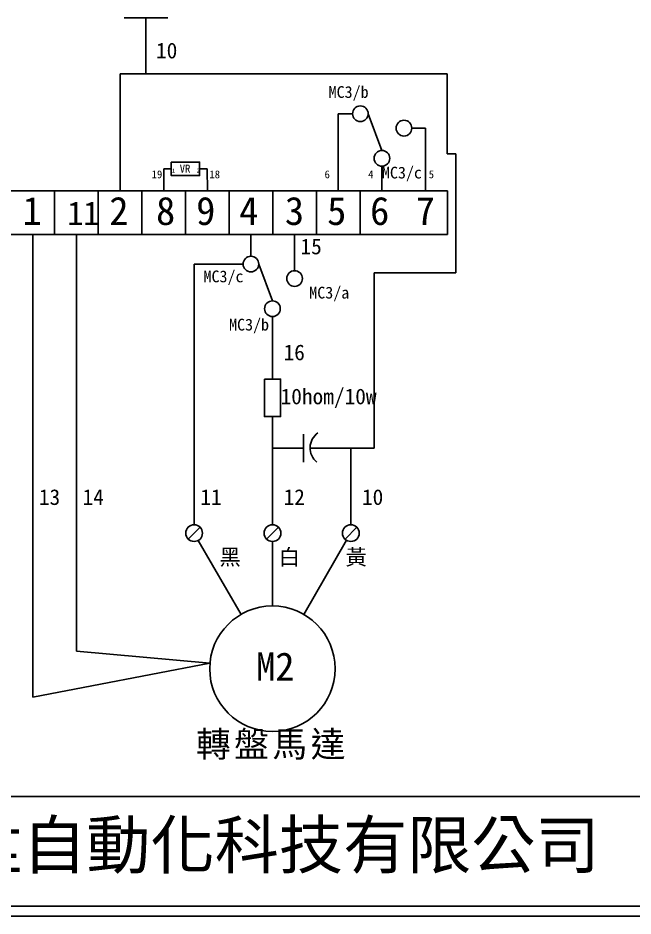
# Model space of a CAD drawing. Extents: x 10 to 297, y 3 to 207.
# Drawn here: x 64.4 to 142.9, y 3 to 117.6 of the extents above; entities that cross this region are included whole.
import ezdxf

# ---------------------------------------------------------------- set-up
doc = ezdxf.new("R2010")
doc.units = 0
doc.layers.get('0').update_dxf_attribs({"linetype": 'CONTINUOUS'})
doc.layers.add('圖框層', color=7, linetype='CONTINUOUS')
doc.layers.add('標尺寸層', color=3, linetype='CONTINUOUS')
doc.styles.add('STSL', font='kaiu.ttf')
doc.styles.add('標楷體', font='kaiu.ttf')

msp = doc.modelspace()

# ---------------------------------------------------------------- linework, layer by layer
for p, q in [((87.65, 52.61), (86.14, 51.09)), ((97.65, 52.61), (96.14, 51.09)), ((107.65, 52.61), (106.14, 51.09)), ((92.88, 41.48), (87.43, 50.92)), ((96.88, 50.78), (96.88, 50.19)), ((100.88, 41.48), (106.34, 50.93)), ((96.88, 42.55), (96.88, 50.19))]:
    msp.add_line(p, q)
for centre, radius in [((86.89, 51.85), 1.07), ((96.89, 51.85), 1.07), ((106.89, 51.85), 1.07), ((96.88, 34.55), 8)]:
    msp.add_circle(centre, radius)
at = {"layer": '圖框層', "color": 7}
for p, q in [((11.25, 18.25), (295.75, 18.25)), ((11.25, 4.25), (295.75, 4.25)), ((10, 3), (297, 3))]:
    msp.add_line(p, q, dxfattribs=at)
at = {"layer": '標尺寸層', "color": 7}
for p, q in [((77.95, 117.56), (83.52, 117.56)), ((80.74, 117.56), (80.74, 110.44)), ((77.44, 95.51), (77.44, 110.44)), ((77.44, 110.44), (80.74, 110.44)), ((80.74, 110.44), (119.19, 110.44)), ((119.19, 110.44), (119.19, 100.23)), ((105.28, 95.51), (105.28, 105.34)), ((107.1, 105.34), (105.28, 105.34)), ((109.1, 105.34), (110.85, 100.65)), ((116.41, 103.5), (114.66, 103.5)), ((116.41, 95.51), (116.41, 103.5)), ((119.19, 100.23), (120.28, 100.23)), ((120.28, 100.23), (120.28, 85.05)), ((110.85, 98.65), (110.85, 95.51)), ((83.97, 98.32), (83.01, 98.32)), ((83.01, 98.32), (83.01, 95.51)), ((87.59, 98.32), (88.54, 98.32)), ((88.58, 95.51), (88.54, 98.32)), ((63.52, 95.51), (69.09, 95.51)), ((69.09, 89.94), (69.09, 95.51)), ((69.09, 89.94), (69.09, 95.51)), ((69.09, 95.51), (74.66, 95.51)), ((74.66, 89.94), (74.66, 95.51)), ((74.66, 89.94), (74.66, 95.51)), ((74.66, 95.51), (80.22, 95.51)), ((80.22, 89.94), (80.22, 95.51)), ((80.22, 89.94), (80.22, 95.51)), ((80.22, 95.51), (85.79, 95.51)), ((85.79, 89.94), (85.79, 95.51)), ((85.79, 89.94), (85.79, 95.51)), ((85.79, 95.51), (91.36, 95.51)), ((91.36, 89.94), (91.36, 95.51)), ((91.36, 89.94), (91.36, 95.51)), ((91.36, 95.51), (96.93, 95.51)), ((96.93, 89.94), (96.93, 95.51)), ((96.93, 89.94), (96.93, 95.51)), ((96.93, 95.51), (102.49, 95.51)), ((102.49, 89.94), (102.49, 95.51)), ((102.49, 89.94), (102.49, 95.51)), ((102.49, 89.94), (102.49, 95.51)), ((102.49, 95.51), (108.06, 95.51)), ((108.06, 89.94), (108.06, 95.51)), ((108.06, 89.94), (108.06, 95.51)), ((108.06, 95.51), (113.63, 95.51)), ((113.63, 95.51), (119.2, 95.51)), ((119.2, 89.94), (119.2, 95.51)), ((63.52, 89.94), (69.09, 89.94)), ((66.3, 89.94), (66.3, 30.92)), ((69.09, 89.94), (74.66, 89.94)), ((71.87, 89.94), (71.87, 36.79)), ((74.66, 89.94), (80.22, 89.94)), ((80.22, 89.94), (85.79, 89.94)), ((85.79, 89.94), (91.36, 89.94)), ((91.36, 89.94), (96.93, 89.94)), ((94.14, 89.94), (94.14, 87.16)), ((96.93, 89.94), (102.49, 89.94)), ((99.71, 89.94), (99.71, 85.32)), ((102.49, 89.94), (108.06, 89.94)), ((108.06, 89.94), (113.63, 89.94)), ((113.63, 89.94), (119.2, 89.94)), ((86.89, 52.92), (86.89, 86.16)), ((93.14, 86.16), (86.89, 86.16)), ((95.14, 86.16), (96.89, 81.47)), ((109.85, 85.05), (109.85, 62.69)), ((109.85, 85.05), (120.28, 85.05)), ((96.89, 71.49), (96.89, 79.47)), ((96.89, 62.68), (96.89, 66.71)), ((100.86, 64.48), (100.86, 60.91)), ((100.86, 62.69), (96.89, 62.69)), ((96.89, 52.92), (96.89, 62.68)), ((101.75, 62.69), (106.89, 62.69)), ((106.89, 52.92), (106.89, 62.69)), ((106.89, 62.69), (109.85, 62.69)), ((71.87, 36.79), (88.91, 35.26)), ((66.3, 30.92), (88.91, 35.26))]:
    msp.add_line(p, q, dxfattribs=at)
for points in [[(83.97, 99.18), (87.59, 99.18), (87.59, 97.45), (83.97, 97.45)], [(95.87, 71.49), (97.92, 71.49), (97.92, 66.71), (95.87, 66.71)]]:
    msp.add_lwpolyline(points, close=True, dxfattribs=at)
for centre in [(108.1, 105.34), (113.66, 103.5), (110.85, 99.65), (94.14, 86.16), (99.71, 84.32), (96.89, 80.47)]:
    msp.add_circle(centre, 1, dxfattribs=at)
msp.add_arc((104.01, 62.71), 2.33, 124.8692, 231.5468, dxfattribs=at)

# ---------------------------------------------------------------- texts
at = {"color": 0, "insert": (96.88, 26.55), "char_height": 3.25, "width": 30.8091, "attachment_point": 2, "style": '標楷體'}
msp.add_mtext('{\\T1.1;轉盤馬達}', dxfattribs=at)
at = {"layer": '圖框層', "color": 4, "style": 'STSL'}
for s, height, p in [('10', 2, (82.03, 112.4)), ('MC3/b', 1.5, (104.05, 107.36)), ('VR', 1, (85.06, 97.84)), ('MC3/c', 1.5, (110.85, 97.08)), ('19', 1, (81.47, 97.11)), ('1', 0.5, (84.07, 97.84)), ('2', 0.5, (87.22, 97.84)), ('18', 1, (88.84, 97.11)), ('6', 1, (103.53, 97.11)), ('4', 1, (109.09, 97.11)), ('5', 1, (116.82, 97.11)), ('1', 3.6, (65.01, 91.15)), ('11', 3, (70.73, 91.15)), ('2', 3.6, (76.08, 91.15)), ('8', 3.6, (82.04, 91.15)), ('9', 3.6, (87.16, 91.15)), ('4', 3.6, (92.64, 91.15)), ('3', 3.6, (98.47, 91.15)), ('5', 3.6, (103.86, 91.15)), ('6', 3.6, (109.34, 91.15)), ('7', 3.6, (115.17, 91.15)), ('15', 2, (100.46, 87.41)), ('MC3/c', 1.5, (88.09, 83.84)), ('MC3/a', 1.5, (101.58, 81.77)), ('MC3/b', 1.5, (91.35, 77.69)), ('16', 2, (98.3, 73.9)), ('10hom/10w', 2, (97.92, 68.28)), ('13', 2, (67.09, 55.44)), ('14', 2, (72.66, 55.44)), ('11', 2, (87.68, 55.44)), ('12', 2, (98.3, 55.44)), ('10', 2, (108.3, 55.44)), ('黑', 2, (90.12, 47.79)), ('白', 2, (97.67, 47.79)), ('黃', 2, (106.2, 47.79)), ('M2', 3.6, (94.8, 33.03)), ('泓陞自動化科技有限公司', 6, (48.6, 9.08))]:
    msp.add_text(s, height=height, dxfattribs=at).set_placement(p)

doc.saveas('drawing.dxf')
